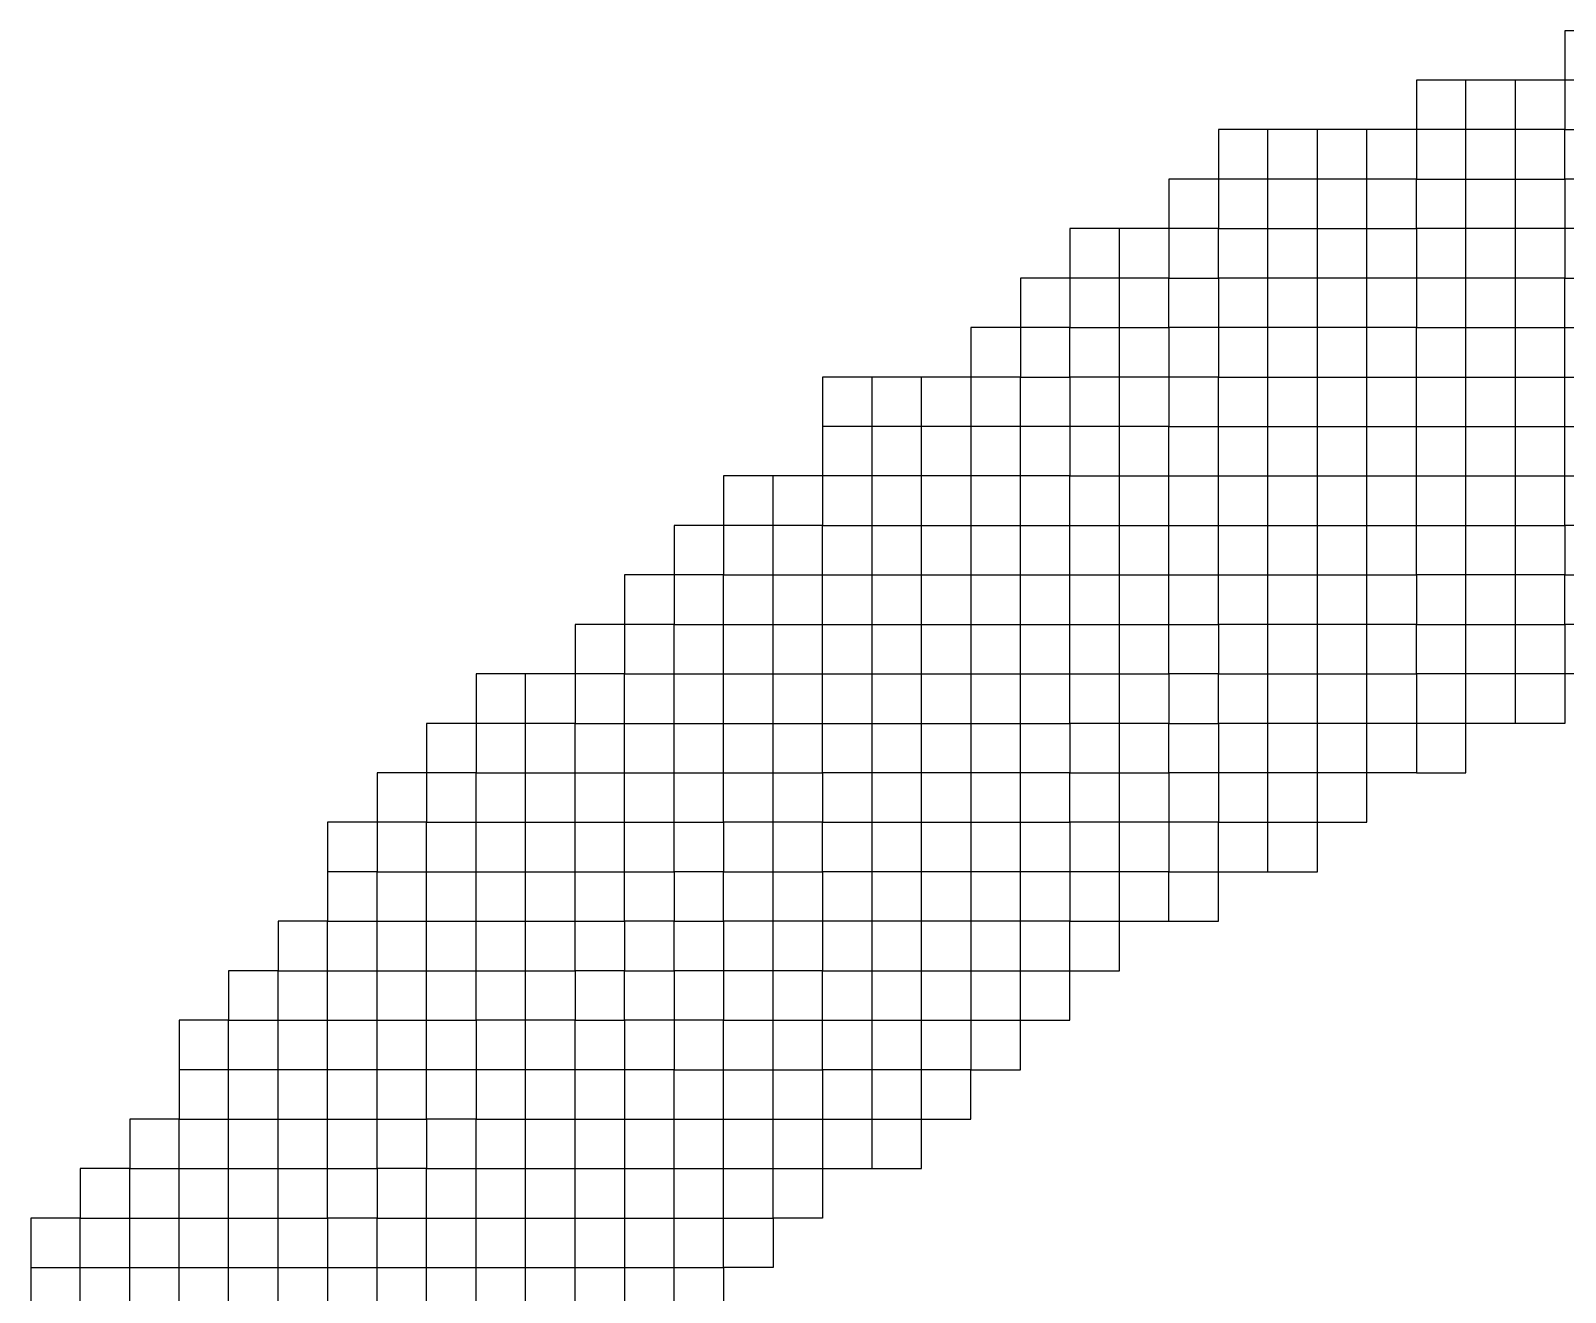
# Model space of a CAD drawing. Header units: millimetres. Extents: x 0 to 420, y 0 to 297.
# Drawn here: x 354.849 to 357.536, y 78.244 to 80.453 of the extents above; entities that cross this region are included whole.
import ezdxf
from ezdxf.enums import TextEntityAlignment as Align

# ---------------------------------------------------------------- set-up
doc = ezdxf.new("R2010")
doc.units = ezdxf.units.MM
doc.layers.add('TEXT', color=255, linetype='Continuous')
doc.styles.add('ECL', font='SIMFANG_2312.TTF', dxfattribs={"width": 0.7, "height": 3})

# ---------------------------------------------------------------- blocks, each defined once
blk = doc.blocks.new('*U69')
at = {"color": 32, "linetype": 'Continuous'}
for points in [[(-25.0635, 12.1465), (-25.212, 12.1465), (-25.212, 11.998), (-25.6575, 11.998), (-25.6575, 11.8495), (-26.2515, 11.8495), (-26.2515, 11.701), (-26.4, 11.701), (-26.4, 11.5525), (-26.697, 11.5525), (-26.697, 11.404), (-26.8455, 11.404), (-26.8455, 11.2555), (-26.994, 11.2555), (-26.994, 11.107), (-27.4395, 11.107), (-27.4395, 10.9585), (-27.4395, 10.81), (-27.7365, 10.81), (-27.7365, 10.6615), (-27.885, 10.6615), (-27.885, 10.513), (-28.0335, 10.513), (-28.0335, 10.3645), (-28.182, 10.3645), (-28.182, 10.216), (-28.479, 10.216), (-28.479, 10.0675), (-28.6275, 10.0675), (-28.6275, 9.919), (-28.776, 9.919), (-28.776, 9.7705), (-28.9245, 9.7705), (-28.9245, 9.622), (-28.9245, 9.4735), (-29.073, 9.4735), (-29.073, 9.325), (-29.2215, 9.325), (-29.2215, 9.1765), (-29.37, 9.1765), (-29.37, 9.028), (-29.37, 8.8795), (-29.5185, 8.8795), (-29.5185, 8.731), (-29.667, 8.731), (-29.667, 8.5825), (-29.8155, 8.5825), (-29.8155, 8.434), (-29.8155, 8.2855)], [(-29.2215, 8.2855), (-29.2215, 8.434), (-29.2215, 8.5825), (-29.073, 8.5825), (-29.073, 8.731), (-28.9245, 8.731), (-28.9245, 8.8795), (-28.776, 8.8795), (-28.776, 9.028), (-28.776, 9.1765), (-28.6275, 9.1765), (-28.6275, 9.325), (-28.479, 9.325), (-28.479, 9.4735), (-28.3305, 9.4735), (-28.182, 9.4735), (-28.182, 9.622), (-28.0335, 9.622), (-28.0335, 9.7705), (-27.885, 9.7705), (-27.885, 9.919), (-27.7365, 9.919), (-27.7365, 10.0675), (-27.588, 10.0675), (-27.4395, 10.0675), (-27.4395, 10.216), (-27.291, 10.216), (-27.1425, 10.216), (-26.994, 10.216), (-26.8455, 10.216), (-26.697, 10.216), (-26.697, 10.3645), (-26.5485, 10.3645), (-26.4, 10.3645), (-26.4, 10.513), (-26.2515, 10.513), (-26.2515, 10.6615), (-26.103, 10.6615), (-25.9545, 10.6615), (-25.806, 10.6615), (-25.6575, 10.6615), (-25.6575, 10.81), (-25.509, 10.81), (-25.3605, 10.81), (-25.212, 10.81), (-25.212, 10.9585), (-25.0635, 10.9585)], [(-29.073, 8.2855), (-29.073, 8.434), (-29.073, 8.5825), (-28.9245, 8.5825), (-28.9245, 8.731), (-28.776, 8.731), (-28.776, 8.8795), (-28.6275, 8.8795), (-28.6275, 9.028), (-28.6275, 9.1765), (-28.479, 9.1765), (-28.479, 9.325), (-28.3305, 9.325), (-28.182, 9.325), (-28.182, 9.4735), (-28.0335, 9.4735), (-28.0335, 9.622), (-27.885, 9.622), (-27.885, 9.7705), (-27.7365, 9.7705), (-27.7365, 9.919), (-27.588, 9.919), (-27.4395, 9.919), (-27.4395, 10.0675), (-27.291, 10.0675), (-27.1425, 10.0675), (-26.994, 10.0675), (-26.8455, 10.0675), (-26.697, 10.0675), (-26.697, 10.216), (-26.5485, 10.216), (-26.4, 10.216), (-26.4, 10.3645), (-26.2515, 10.3645), (-26.2515, 10.513), (-26.103, 10.513), (-25.9545, 10.513), (-25.806, 10.513), (-25.6575, 10.513), (-25.6575, 10.6615), (-25.509, 10.6615), (-25.3605, 10.6615), (-25.212, 10.6615), (-25.212, 10.81), (-25.0635, 10.81)], [(-28.182, 8.2855), (-28.182, 8.434), (-28.182, 8.5825), (-28.182, 8.731), (-28.182, 8.8795), (-28.182, 9.028), (-28.182, 9.1765), (-28.0335, 9.1765), (-28.0335, 9.325), (-27.885, 9.325), (-27.885, 9.4735), (-27.7365, 9.4735), (-27.7365, 9.622), (-27.588, 9.622), (-27.4395, 9.622), (-27.4395, 9.7705), (-27.291, 9.7705), (-27.1425, 9.7705), (-26.994, 9.7705), (-26.8455, 9.7705), (-26.697, 9.7705), (-26.697, 9.919), (-26.5485, 9.919), (-26.4, 9.919), (-26.4, 10.0675), (-26.2515, 10.0675), (-26.2515, 10.216), (-26.103, 10.216), (-25.9545, 10.216), (-25.806, 10.216), (-25.6575, 10.216), (-25.6575, 10.3645), (-25.509, 10.3645), (-25.3605, 10.3645), (-25.212, 10.3645), (-25.212, 10.513), (-25.0635, 10.513)], [(-27.885, 8.2855), (-27.885, 8.434), (-27.7365, 8.434), (-27.7365, 8.5825), (-27.588, 8.5825), (-27.588, 8.731), (-27.588, 8.8795), (-27.588, 9.028), (-27.588, 9.1765), (-27.588, 9.325), (-27.588, 9.4735), (-27.588, 9.622), (-27.588, 9.7705), (-27.588, 9.919), (-27.588, 10.0675), (-27.588, 10.216), (-27.588, 10.3645), (-27.588, 10.513), (-27.588, 10.6615), (-27.588, 10.81)]]:
    blk.add_lwpolyline(points, dxfattribs=at)
at = {"color": 15, "linetype": 'Continuous'}
for points in [[(-25.0635, 11.998), (-25.212, 11.998), (-25.212, 11.8495), (-25.3605, 11.8495), (-25.509, 11.8495), (-25.6575, 11.8495), (-25.6575, 11.701), (-25.806, 11.701), (-25.9545, 11.701), (-26.103, 11.701), (-26.2515, 11.701), (-26.2515, 11.5525), (-26.4, 11.5525), (-26.4, 11.404), (-26.5485, 11.404), (-26.697, 11.404), (-26.697, 11.2555), (-26.8455, 11.2555), (-26.8455, 11.107), (-26.994, 11.107), (-26.994, 10.9585), (-26.994, 10.81), (-26.994, 10.6615), (-26.994, 10.513), (-26.994, 10.3645), (-26.994, 10.216), (-26.994, 10.0675), (-26.994, 9.919), (-26.994, 9.7705), (-26.994, 9.622), (-26.994, 9.4735), (-26.994, 9.325), (-26.994, 9.1765), (-26.994, 9.028), (-27.1425, 9.028), (-27.291, 9.028), (-27.4395, 9.028), (-27.4395, 8.8795), (-27.4395, 8.731), (-27.4395, 8.5825), (-27.588, 8.5825), (-27.588, 8.434), (-27.7365, 8.434), (-27.7365, 8.2855)], [(-25.0635, 10.216), (-25.212, 10.216), (-25.212, 10.0675), (-25.3605, 10.0675), (-25.509, 10.0675), (-25.6575, 10.0675), (-25.6575, 9.919), (-25.806, 9.919), (-25.9545, 9.919), (-26.103, 9.919), (-26.2515, 9.919), (-26.2515, 9.7705), (-26.4, 9.7705), (-26.4, 9.622), (-26.5485, 9.622), (-26.697, 9.622), (-26.697, 9.4735), (-26.8455, 9.4735), (-26.994, 9.4735), (-27.1425, 9.4735), (-27.291, 9.4735), (-27.4395, 9.4735), (-27.4395, 9.325), (-27.588, 9.325), (-27.7365, 9.325), (-27.7365, 9.1765), (-27.885, 9.1765), (-27.885, 9.028), (-28.0335, 9.028), (-28.182, 9.028), (-28.3305, 9.028), (-28.479, 9.028), (-28.6275, 9.028), (-28.776, 9.028), (-28.9245, 9.028), (-29.073, 9.028), (-29.2215, 9.028), (-29.37, 9.028)]]:
    blk.add_lwpolyline(points, dxfattribs=at)
at = {"color": 13, "linetype": 'Continuous'}
for points in [[(-28.776, 8.2855), (-28.776, 8.434), (-28.6275, 8.434), (-28.6275, 8.5825), (-28.479, 8.5825), (-28.479, 8.731), (-28.3305, 8.731), (-28.182, 8.731), (-28.0335, 8.731), (-27.885, 8.731), (-27.885, 8.8795), (-27.7365, 8.8795), (-27.7365, 9.028), (-27.588, 9.028), (-27.4395, 9.028), (-27.4395, 9.1765), (-27.291, 9.1765), (-27.1425, 9.1765), (-26.994, 9.1765), (-26.8455, 9.1765), (-26.8455, 9.325), (-26.8455, 9.4735), (-26.8455, 9.622), (-26.8455, 9.7705), (-26.8455, 9.919), (-26.8455, 10.0675), (-26.8455, 10.216), (-26.8455, 10.3645), (-26.8455, 10.513), (-26.8455, 10.6615), (-26.8455, 10.81), (-26.8455, 10.9585), (-26.8455, 11.107), (-26.697, 11.107), (-26.697, 11.2555), (-26.5485, 11.2555), (-26.4, 11.2555), (-26.4, 11.404), (-26.2515, 11.404), (-26.2515, 11.5525), (-26.103, 11.5525), (-25.9545, 11.5525), (-25.806, 11.5525), (-25.6575, 11.5525), (-25.6575, 11.701), (-25.509, 11.701), (-25.3605, 11.701), (-25.212, 11.701), (-25.212, 11.8495), (-25.0635, 11.8495)], [(-25.0635, 11.5525), (-25.212, 11.5525), (-25.212, 11.404), (-25.3605, 11.404), (-25.509, 11.404), (-25.6575, 11.404), (-25.6575, 11.2555), (-25.806, 11.2555), (-25.9545, 11.2555), (-26.103, 11.2555), (-26.2515, 11.2555), (-26.2515, 11.107), (-26.4, 11.107), (-26.4, 10.9585), (-26.5485, 10.9585), (-26.697, 10.9585), (-26.697, 10.81), (-26.8455, 10.81), (-26.994, 10.81), (-27.1425, 10.81), (-27.291, 10.81), (-27.4395, 10.81), (-27.4395, 10.6615), (-27.588, 10.6615), (-27.7365, 10.6615), (-27.7365, 10.513), (-27.885, 10.513), (-27.885, 10.3645), (-28.0335, 10.3645), (-28.0335, 10.216), (-28.182, 10.216), (-28.182, 10.0675), (-28.3305, 10.0675), (-28.479, 10.0675), (-28.479, 9.919), (-28.6275, 9.919), (-28.6275, 9.7705), (-28.776, 9.7705), (-28.776, 9.622), (-28.9245, 9.622)], [(-28.479, 8.2855), (-28.479, 8.434), (-28.3305, 8.434), (-28.182, 8.434), (-28.0335, 8.434), (-27.885, 8.434), (-27.885, 8.5825), (-27.7365, 8.5825), (-27.7365, 8.731), (-27.588, 8.731), (-27.4395, 8.731), (-27.291, 8.731), (-27.1425, 8.731), (-27.1425, 8.8795), (-26.994, 8.8795), (-26.994, 9.028), (-26.8455, 9.028), (-26.8455, 9.1765), (-26.697, 9.1765), (-26.697, 9.325), (-26.697, 9.4735), (-26.5485, 9.4735), (-26.4, 9.4735), (-26.4, 9.622), (-26.2515, 9.622), (-26.103, 9.622), (-25.9545, 9.622), (-25.9545, 9.7705), (-25.806, 9.7705), (-25.806, 9.919), (-25.806, 10.0675), (-25.806, 10.216), (-25.806, 10.3645), (-25.806, 10.513), (-25.806, 10.6615), (-25.806, 10.81), (-25.806, 10.9585), (-25.806, 11.107), (-25.806, 11.2555), (-25.806, 11.404), (-25.806, 11.5525), (-25.806, 11.701), (-25.806, 11.8495)], [(-26.4, 9.4735), (-26.2515, 9.4735), (-26.2515, 9.622), (-26.2515, 9.7705), (-26.103, 9.7705), (-25.9545, 9.7705), (-25.9545, 9.919), (-25.9545, 10.0675), (-25.9545, 10.216), (-25.9545, 10.3645), (-25.9545, 10.513), (-25.9545, 10.6615), (-25.9545, 10.81), (-25.9545, 10.9585), (-25.9545, 11.107), (-25.9545, 11.2555), (-25.9545, 11.404), (-25.9545, 11.5525), (-25.9545, 11.701), (-25.9545, 11.8495)], [(-28.6275, 8.2855), (-28.6275, 8.434), (-28.479, 8.434), (-28.479, 8.5825), (-28.3305, 8.5825), (-28.182, 8.5825), (-28.0335, 8.5825), (-27.885, 8.5825), (-27.885, 8.731), (-27.7365, 8.731), (-27.7365, 8.8795), (-27.588, 8.8795), (-27.4395, 8.8795), (-27.291, 8.8795), (-27.1425, 8.8795), (-27.1425, 9.028), (-27.1425, 9.1765), (-27.1425, 9.325), (-27.1425, 9.4735), (-27.1425, 9.622), (-27.1425, 9.7705), (-27.1425, 9.919), (-27.1425, 10.0675), (-27.1425, 10.216), (-27.1425, 10.3645), (-27.1425, 10.513), (-27.1425, 10.6615), (-27.1425, 10.81), (-27.1425, 10.9585), (-27.1425, 11.107)], [(-28.3305, 8.2855), (-28.3305, 8.434), (-28.3305, 8.5825), (-28.3305, 8.731), (-28.3305, 8.8795), (-28.3305, 9.028), (-28.3305, 9.1765), (-28.3305, 9.325), (-28.3305, 9.4735), (-28.3305, 9.622), (-28.3305, 9.7705), (-28.3305, 9.919), (-28.3305, 10.0675), (-28.3305, 10.216)]]:
    blk.add_lwpolyline(points, dxfattribs=at)
at = {"color": 22, "linetype": 'Continuous'}
for points in [[(-25.0635, 11.701), (-25.212, 11.701), (-25.212, 11.5525), (-25.3605, 11.5525), (-25.509, 11.5525), (-25.6575, 11.5525), (-25.6575, 11.404), (-25.806, 11.404), (-25.9545, 11.404), (-26.103, 11.404), (-26.2515, 11.404), (-26.2515, 11.2555), (-26.4, 11.2555), (-26.4, 11.107), (-26.5485, 11.107), (-26.697, 11.107), (-26.697, 10.9585), (-26.8455, 10.9585), (-26.994, 10.9585), (-27.1425, 10.9585), (-27.291, 10.9585), (-27.4395, 10.9585)], [(-29.667, 8.2855), (-29.667, 8.434), (-29.667, 8.5825), (-29.5185, 8.5825), (-29.5185, 8.731), (-29.37, 8.731), (-29.37, 8.8795), (-29.2215, 8.8795), (-29.2215, 9.028), (-29.2215, 9.1765), (-29.073, 9.1765), (-29.073, 9.325), (-28.9245, 9.325), (-28.9245, 9.4735), (-28.776, 9.4735), (-28.776, 9.622), (-28.6275, 9.622), (-28.6275, 9.7705), (-28.479, 9.7705), (-28.479, 9.919), (-28.3305, 9.919), (-28.182, 9.919), (-28.182, 10.0675), (-28.0335, 10.0675), (-28.0335, 10.216), (-27.885, 10.216), (-27.885, 10.3645), (-27.7365, 10.3645), (-27.7365, 10.513), (-27.588, 10.513), (-27.4395, 10.513), (-27.4395, 10.6615), (-27.291, 10.6615), (-27.1425, 10.6615), (-26.994, 10.6615), (-26.8455, 10.6615), (-26.697, 10.6615), (-26.697, 10.81), (-26.5485, 10.81), (-26.4, 10.81), (-26.4, 10.9585), (-26.2515, 10.9585), (-26.2515, 11.107), (-26.103, 11.107), (-25.9545, 11.107), (-25.806, 11.107), (-25.6575, 11.107), (-25.6575, 11.2555), (-25.509, 11.2555), (-25.3605, 11.2555), (-25.212, 11.2555), (-25.212, 11.404), (-25.0635, 11.404)], [(-25.0635, 10.6615), (-25.212, 10.6615), (-25.212, 10.513), (-25.3605, 10.513), (-25.509, 10.513), (-25.6575, 10.513), (-25.6575, 10.3645), (-25.806, 10.3645), (-25.9545, 10.3645), (-26.103, 10.3645), (-26.2515, 10.3645), (-26.2515, 10.216), (-26.4, 10.216), (-26.4, 10.0675), (-26.5485, 10.0675), (-26.697, 10.0675), (-26.697, 9.919), (-26.8455, 9.919), (-26.994, 9.919), (-27.1425, 9.919), (-27.291, 9.919), (-27.4395, 9.919), (-27.4395, 9.7705), (-27.588, 9.7705), (-27.7365, 9.7705), (-27.7365, 9.622), (-27.885, 9.622), (-27.885, 9.4735), (-28.0335, 9.4735), (-28.0335, 9.325), (-28.182, 9.325), (-28.182, 9.1765), (-28.3305, 9.1765), (-28.479, 9.1765), (-28.479, 9.028), (-28.479, 8.8795), (-28.6275, 8.8795), (-28.6275, 8.731), (-28.776, 8.731), (-28.776, 8.5825), (-28.9245, 8.5825), (-28.9245, 8.434), (-28.9245, 8.2855)], [(-25.0635, 10.3645), (-25.212, 10.3645), (-25.212, 10.216), (-25.3605, 10.216), (-25.509, 10.216), (-25.6575, 10.216), (-25.6575, 10.0675), (-25.806, 10.0675), (-25.9545, 10.0675), (-26.103, 10.0675), (-26.2515, 10.0675), (-26.2515, 9.919), (-26.4, 9.919), (-26.4, 9.7705), (-26.5485, 9.7705), (-26.697, 9.7705), (-26.697, 9.622), (-26.8455, 9.622), (-26.994, 9.622), (-27.1425, 9.622), (-27.291, 9.622), (-27.4395, 9.622), (-27.4395, 9.4735), (-27.588, 9.4735), (-27.7365, 9.4735), (-27.7365, 9.325), (-27.885, 9.325), (-27.885, 9.1765), (-28.0335, 9.1765), (-28.0335, 9.028), (-28.0335, 8.8795), (-28.0335, 8.731), (-28.0335, 8.5825), (-28.0335, 8.434), (-28.0335, 8.2855)]]:
    blk.add_lwpolyline(points, dxfattribs=at)
at = {"color": 23, "linetype": 'Continuous'}
for points in [[(-25.6575, 9.919), (-25.509, 9.919), (-25.509, 10.0675), (-25.509, 10.216), (-25.509, 10.3645), (-25.509, 10.513), (-25.509, 10.6615), (-25.509, 10.81), (-25.509, 10.9585), (-25.509, 11.107), (-25.509, 11.2555), (-25.509, 11.404), (-25.509, 11.5525), (-25.509, 11.701), (-25.509, 11.8495), (-25.509, 11.998)], [(-25.3605, 10.0675), (-25.3605, 10.216), (-25.3605, 10.3645), (-25.3605, 10.513), (-25.3605, 10.6615), (-25.3605, 10.81), (-25.3605, 10.9585), (-25.3605, 11.107), (-25.3605, 11.2555), (-25.3605, 11.404), (-25.3605, 11.5525), (-25.3605, 11.701), (-25.3605, 11.8495), (-25.3605, 11.998)], [(-26.103, 9.622), (-26.103, 9.7705), (-26.103, 9.919), (-26.103, 10.0675), (-26.103, 10.216), (-26.103, 10.3645), (-26.103, 10.513), (-26.103, 10.6615), (-26.103, 10.81), (-26.103, 10.9585), (-26.103, 11.107), (-26.103, 11.2555), (-26.103, 11.404), (-26.103, 11.5525), (-26.103, 11.701), (-26.103, 11.8495)], [(-29.8155, 8.434), (-29.667, 8.434), (-29.5185, 8.434), (-29.37, 8.434), (-29.2215, 8.434), (-29.073, 8.434), (-28.9245, 8.434), (-28.776, 8.434), (-28.776, 8.5825), (-28.6275, 8.5825), (-28.6275, 8.731), (-28.479, 8.731), (-28.479, 8.8795), (-28.3305, 8.8795), (-28.182, 8.8795), (-28.0335, 8.8795), (-27.885, 8.8795), (-27.885, 9.028), (-27.7365, 9.028), (-27.7365, 9.1765), (-27.588, 9.1765), (-27.4395, 9.1765), (-27.4395, 9.325), (-27.291, 9.325), (-27.1425, 9.325), (-26.994, 9.325), (-26.8455, 9.325), (-26.697, 9.325), (-26.5485, 9.325), (-26.5485, 9.4735), (-26.5485, 9.622), (-26.5485, 9.7705), (-26.5485, 9.919), (-26.5485, 10.0675), (-26.5485, 10.216), (-26.5485, 10.3645), (-26.5485, 10.513), (-26.5485, 10.6615), (-26.5485, 10.81), (-26.5485, 10.9585), (-26.5485, 11.107), (-26.5485, 11.2555), (-26.5485, 11.404), (-26.5485, 11.5525)], [(-27.291, 8.731), (-27.291, 8.8795), (-27.291, 9.028), (-27.291, 9.1765), (-27.291, 9.325), (-27.291, 9.4735), (-27.291, 9.622), (-27.291, 9.7705), (-27.291, 9.919), (-27.291, 10.0675), (-27.291, 10.216), (-27.291, 10.3645), (-27.291, 10.513), (-27.291, 10.6615), (-27.291, 10.81), (-27.291, 10.9585), (-27.291, 11.107)]]:
    blk.add_lwpolyline(points, dxfattribs=at)
at = {"color": 34, "linetype": 'Continuous'}
for points in [[(-29.5185, 8.2855), (-29.5185, 8.434), (-29.5185, 8.5825), (-29.37, 8.5825), (-29.37, 8.731), (-29.2215, 8.731), (-29.2215, 8.8795), (-29.073, 8.8795), (-29.073, 9.028), (-29.073, 9.1765), (-28.9245, 9.1765), (-28.9245, 9.325), (-28.776, 9.325), (-28.776, 9.4735), (-28.6275, 9.4735), (-28.6275, 9.622), (-28.479, 9.622), (-28.479, 9.7705), (-28.3305, 9.7705), (-28.182, 9.7705), (-28.182, 9.919), (-28.0335, 9.919), (-28.0335, 10.0675), (-27.885, 10.0675), (-27.885, 10.216), (-27.7365, 10.216), (-27.7365, 10.3645), (-27.588, 10.3645), (-27.4395, 10.3645), (-27.4395, 10.513), (-27.291, 10.513), (-27.1425, 10.513), (-26.994, 10.513), (-26.8455, 10.513), (-26.697, 10.513), (-26.697, 10.6615), (-26.5485, 10.6615), (-26.4, 10.6615), (-26.4, 10.81), (-26.2515, 10.81), (-26.2515, 10.9585), (-26.103, 10.9585), (-25.9545, 10.9585), (-25.806, 10.9585), (-25.6575, 10.9585), (-25.6575, 11.107), (-25.509, 11.107), (-25.3605, 11.107), (-25.212, 11.107), (-25.212, 11.2555), (-25.0635, 11.2555)], [(-29.37, 8.2855), (-29.37, 8.434), (-29.37, 8.5825), (-29.2215, 8.5825), (-29.2215, 8.731), (-29.073, 8.731), (-29.073, 8.8795), (-28.9245, 8.8795), (-28.9245, 9.028), (-28.9245, 9.1765), (-28.776, 9.1765), (-28.776, 9.325), (-28.6275, 9.325), (-28.6275, 9.4735), (-28.479, 9.4735), (-28.479, 9.622), (-28.3305, 9.622), (-28.182, 9.622), (-28.182, 9.7705), (-28.0335, 9.7705), (-28.0335, 9.919), (-27.885, 9.919), (-27.885, 10.0675), (-27.7365, 10.0675), (-27.7365, 10.216), (-27.588, 10.216), (-27.4395, 10.216), (-27.4395, 10.3645), (-27.291, 10.3645), (-27.1425, 10.3645), (-26.994, 10.3645), (-26.8455, 10.3645), (-26.697, 10.3645), (-26.697, 10.513), (-26.5485, 10.513), (-26.4, 10.513), (-26.4, 10.6615), (-26.2515, 10.6615), (-26.2515, 10.81), (-26.103, 10.81), (-25.9545, 10.81), (-25.806, 10.81), (-25.6575, 10.81), (-25.6575, 10.9585), (-25.509, 10.9585), (-25.3605, 10.9585), (-25.212, 10.9585), (-25.212, 11.107), (-25.0635, 11.107)]]:
    blk.add_lwpolyline(points, dxfattribs=at)
blk = doc.blocks.new('XXDAFRAM-CH-HENG-A3')
at = {"layer": 'TEXT', "xscale": 0.5833334012754957, "yscale": 0.5833334012751774, "zscale": 0.5833334012750713}
blk.add_blockref('*U69', (372.2418, 73.3674), dxfattribs=at)
at = {"linetype": 'Continuous', "style": 'ECL', "width": 0.7}
for tag, height, p in [('DESIGNSTATUS', 2.8, (407.0134, 52.2864)), ('ENDESIGNSTATUS', 2.8, (407.0134, 47.3753)), ('O', 2.8, (382.625, 42.4219)), ('G', 2.8, (408.525, 42.4219)), ('VEREN40', 2.8, (412.8417, 42.4219)), ('V', 2.8, (378.3083, 42.4219)), ('N', 2.8, (386.9417, 42.4219)), ('L', 2.8, (391.2583, 42.4219)), ('D', 2.8, (399.8917, 42.4219)), ('W', 2.8, (404.2083, 42.4219)), ('DWGNAME1', 3, (372.0218, 30.8899)), ('DWGENAME1', 3, (371.8333, 27.2261)), ('DWGNAME', 3, (371.8333, 27.1455)), ('DWGNAME2', 3, (371.8333, 23.3223)), ('DWGENAME', 3, (371.8333, 23.3029)), ('DWGENAME2', 3, (372.0571, 19.6424)), ('DWGNO', 3, (370.7195, 8.7194)), ('VEREN40', 3, (411.2237, 8.7194))]:
    blk.add_attdef(tag, text='', height=height, dxfattribs=at).set_placement(p, align=Align.MIDDLE)
at = {"style": 'ECL', "width": 0.7, "flags": 1}
for p in [(321.4722, 31.7944), (321.4722, 26.1944), (321.4722, 20.5944), (321.4722, 14.9944)]:
    blk.add_attdef('DATE', text='', height=3, dxfattribs=at).set_placement(p, align=Align.MIDDLE)
for tag, p in [('SJ1', (299.8889, 28.9944)), ('JH', (299.8889, 23.3944)), ('SH1', (299.8889, 17.7944)), ('PZ', (299.8889, 12.1944)), ('BL', (299.8889, 5))]:
    blk.add_attdef(tag, p, '', height=3, dxfattribs=at)

msp = doc.modelspace()

# ---------------------------------------------------------------- block references
msp.add_blockref('XXDAFRAM-CH-HENG-A3', (0, 0))

doc.saveas('drawing.dxf')
